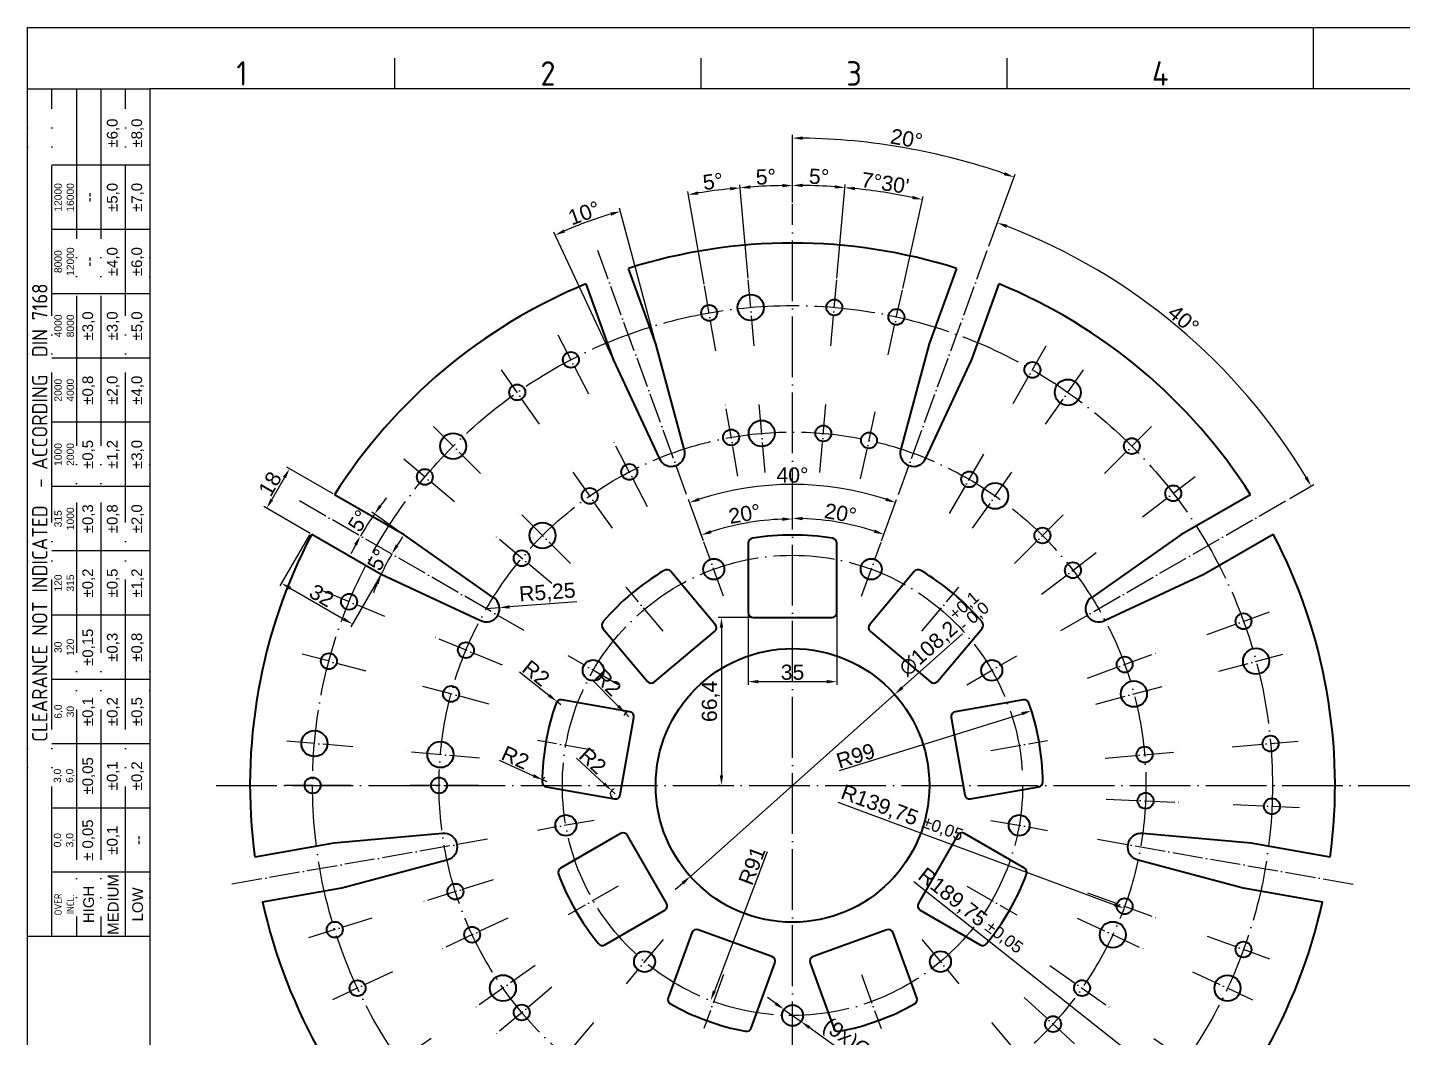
# Model space of a CAD drawing. Header units: millimetres. Extents: x 764 to 1780, y 1208 to 1927.
# Drawn here: x 764 to 1307, y 1528 to 1927 of the extents above; entities that cross this region are included whole.
import ezdxf
from ezdxf.enums import TextEntityAlignment as Align

# ---------------------------------------------------------------- set-up
doc = ezdxf.new("R2010")
doc.units = ezdxf.units.MM
doc.linetypes.add('ACAD_ISO04W100', pattern=[30, 24, -3, 0, -3])
doc.linetypes.add('ACAD_ISO05W100', pattern=[33, 24, -3, 0, -3, 0, -3])
for name, color, linetype, lineweight in [('AM_0', 7, 'Continuous', 40), ('AM_4', 1, 'ACAD_ISO04W100', 25), ('AM_5', 3, 'Continuous', 25), ('AM_BOR', 2, 'ACAD_ISO05W100', 35)]:
    doc.layers.add(name, color=color, linetype=linetype, lineweight=lineweight)
doc.styles.add('ACISOTS', font='isocp.shx', dxfattribs={"height": 1})
doc.styles.get("Standard").update_dxf_attribs({"font": 'arial.ttf'})
doc.dimstyles.new('ISO-25', dxfattribs={"dimtxt": 6, "dimasz": 4, "dimexe": 1.25, "dimexo": 0.625, "dimtad": 1, "dimtxsty": 'Standard', "dimcen": 4, "dimadec": 0, "dimazin": 0, "dimtfac": 1, "dimtmove": 0, "dimatfit": 3, "dimfxl": 1, "dimarcsym": 0})

# ---------------------------------------------------------------- blocks, each defined once
blk = doc.blocks.new('A3 ZTL')
for p, q in [((19.57, 280.82), (19.57, 9.78)), ((401.17, 280.82), (19.57, 280.82))]:
    blk.add_line(p, q)
at = {"layer": 'AM_BOR', "color": 135, "linetype": 'Continuous', "lineweight": 25}
for p, q in [((0, 0), (0, 290.61)), ((0, 290.61), (410.96, 290.61))]:
    blk.add_line(p, q, dxfattribs=at)
at = {"layer": 'AM_BOR', "color": 135, "lineweight": 25}
for p, q in [((205.48, 280.82), (205.48, 290.61)), ((58.71, 280.82), (58.71, 285.71)), ((107.63, 280.82), (107.63, 285.71)), ((156.56, 280.82), (156.56, 285.71)), ((3.91, 145.3), (3.91, 280.82)), ((7.83, 280.82), (7.83, 145.3)), ((11.74, 280.82), (11.74, 145.3)), ((15.66, 145.3), (15.66, 280.82)), ((19.57, 268.59), (3.91, 268.59)), ((19.57, 258.32), (3.91, 258.32)), ((19.57, 248.04), (3.91, 248.04)), ((19.57, 237.77), (3.91, 237.77)), ((19.57, 227.5), (3.91, 227.5)), ((19.57, 217.22), (3.91, 217.22)), ((19.57, 206.95), (3.91, 206.95)), ((19.57, 196.67), (3.91, 196.67)), ((19.57, 186.4), (3.91, 186.4)), ((19.57, 176.13), (3.91, 176.13)), ((19.57, 165.85), (3.91, 165.85)), ((19.57, 155.58), (3.91, 155.58))]:
    blk.add_line(p, q, dxfattribs=at)
blk.add_lwpolyline([(19.57, 145.3), (0, 145.3), (0, 280.82), (19.57, 280.82)], close=True, dxfattribs=at)
at = {"layer": 'AM_BOR', "color": 135, "lineweight": 25, "style": 'ACISOTS'}
for s, p in [('1', (34.25, 283.27)), ('2', (83.17, 283.27)), ('3', (132.09, 283.27)), ('4', (181.02, 283.27))]:
    blk.add_text(s, height=3.91, dxfattribs=at).set_placement(p, align=Align.MIDDLE)
at = {"layer": 'AM_BOR', "color": 135, "lineweight": 25, "attachment_point": 5, "rotation": 90}
for s, insert, char_height, width in [('±6,0', (13.7, 273.73), 1.712, 10.274), ('±8,0', (17.61, 273.73), 1.712, 10.274), ('12000\\P16000', (5.87, 263.45), 1.174, 10.274), ('--', (9.78, 263.45), 1.712, 10.274), ('±5,0', (13.7, 263.45), 1.712, 10.274), ('±7,0', (17.61, 263.45), 1.712, 10.274), ('8000\\P12000', (5.87, 253.18), 1.174, 10.274), ('±4,0', (13.7, 253.18), 1.712, 10.274), ('±6,0', (17.61, 253.18), 1.712, 10.274), ('--', (9.78, 253.18), 1.712, 10.274), ('{\\Fisocp.shx|c0;CLEARANCE NOT INDICATED  - ACCORDING  DIN 7168}', (1.96, 213.06), 2.4462, 135.5186), ('4000\\P8000', (5.87, 242.91), 1.174, 10.274), ('±3,0', (9.78, 242.91), 1.712, 10.274), ('±3,0', (13.7, 242.91), 1.712, 10.274), ('±5,0', (17.61, 242.91), 1.712, 10.274), ('2000\\P4000', (5.87, 232.63), 1.174, 10.274), ('±0,8', (9.78, 232.63), 1.712, 10.274), ('±2,0', (13.7, 232.63), 1.712, 10.274), ('±4,0', (17.61, 232.63), 1.712, 10.274), ('1000\\P2000', (5.87, 222.36), 1.174, 10.274), ('±0,5', (9.78, 222.36), 1.712, 10.274), ('±1,2', (13.7, 222.36), 1.712, 10.274), ('±3,0', (17.61, 222.36), 1.712, 10.274), ('315\\P1000', (5.87, 212.08), 1.174, 10.274), ('±0,3', (9.78, 212.08), 1.712, 10.274), ('±0,8', (13.7, 212.08), 1.712, 10.274), ('±2,0', (17.61, 212.08), 1.712, 10.274), ('120\\P315', (5.87, 201.81), 1.174, 10.274), ('±0,2', (9.78, 201.81), 1.712, 10.274), ('±0,5', (13.7, 201.81), 1.712, 10.274), ('±1,2', (17.61, 201.81), 1.712, 10.274), ('±0,15', (9.78, 191.54), 1.712, 10.274), ('±0,3', (13.7, 191.54), 1.712, 10.274), ('±0,8', (17.61, 191.54), 1.712, 10.274), ('30\\P120', (5.87, 191.54), 1.174, 10.274), ('±0,1', (9.78, 181.26), 1.712, 10.274), ('±0,2', (13.7, 181.26), 1.712, 10.274), ('±0,5', (17.61, 181.26), 1.712, 10.274), ('6,0\\P30', (5.87, 181.26), 1.174, 10.274), ('±0,05', (9.78, 170.99), 1.712, 10.274), ('3,0\\P6,0', (5.87, 170.99), 1.174, 10.274), ('±0,1', (13.7, 170.99), 1.712, 10.274), ('±0,2', (17.61, 170.99), 1.712, 10.274), ('± 0,05', (9.78, 160.71), 1.712, 10.274), ('\\pt4.69206;±0,1', (13.7, 160.71), 1.7123, 10.274), ('0,0\\P3,0', (5.87, 160.71), 1.174, 10.274), ('--', (17.61, 160.71), 1.712, 10.274), ('MEDIUM', (13.7, 150.44), 1.712, 10.274), ('{\\Fisocp.shx|c0;OVER\\PINCL.}', (5.87, 150.44), 1.1742, 10.274), ('HIGH', (9.78, 150.44), 1.712, 10.274), ('LOW', (17.61, 150.44), 1.712, 10.274)]:
    blk.add_mtext(s, dxfattribs=dict(at, insert=insert, char_height=char_height, width=width))
blk = doc.blocks.new('*U51')
at = {"layer": 'AM_4', "ltscale": 0.5}
for p, q in [((24.97, 25.84), (12.87, 49.1)), ((5.46, 14.01), (-9.57, 35.48)), ((-17.83, -5.54), (-36.37, 12.99)), ((48.2, -18.77), (34.49, 7.56)), ((-28.12, -16.76), (-48.2, 0.09)), ((34.31, -27.2), (17.29, -2.88)), ((17.73, -41.11), (-3.26, -20.12)), ((10.42, -49.1), (-12.32, -30.02))]:
    blk.add_line(p, q, dxfattribs=at)
blk = doc.blocks.new('*U52')
at = {"layer": 'AM_5', "color": 0, "linetype": 'ByBlock', "lineweight": -2, "transparency": 16777216}
for p, rotation in [((1068.1, 1793.98), 320), ((1174.7, 1753.71), 280), ((902.38, 1658.32), 40.00000000000001), ((1230.47, 1654.34), 240), ((1209.33, 1542.37), 199.9999999999999), ((920.81, 1545.87), 80.00000000000003), ((1007.21, 1471.57), 120), ((1121.15, 1470.19), 160)]:
    blk.add_blockref('*U51', p, dxfattribs=dict(at, rotation=rotation))
blk.add_blockref('*U51', (960.55, 1756.31), dxfattribs=at)
blk = doc.blocks.new('*D57')
at = {"layer": 'AM_5', "color": 0, "lineweight": -2, "ltscale": 0.5, "transparency": 16777216}
for p, q in [((1048.53, 1827.94), (1045.29, 1864.98)), ((1066.08, 1857.87), (1066.08, 1865.89))]:
    blk.add_line(p, q, dxfattribs=at)
blk.add_arc((1066.08, 1627.41), 237.23, 90.9661, 94.0339, dxfattribs=at)
at = {"layer": 'AM_5', "color": 0, "ltscale": 0.5, "transparency": 16777216}
for points in [[(1049.44, 1863.39), (1049.34, 1864.71), (1045.4, 1863.74)], [(1062.07, 1865.27), (1062.08, 1863.94), (1066.08, 1864.64)]]:
    blk.add_solid(points, dxfattribs=at)
at = {"layer": 'Defpoints', "color": 0, "ltscale": 0.5, "transparency": 16777216}
for p in [(1059.18, 1864.54), (1066.08, 1857.25), (1048.59, 1827.31), (1050.87, 1801.2), (1066.08, 1397.57)]:
    blk.add_point(p, dxfattribs=at)
at = {"layer": 'AM_5', "color": 0, "ltscale": 0.5, "transparency": 16777216, "insert": (1055.57, 1868.08), "char_height": 6, "attachment_point": 5, "rotation": 2.5}
blk.add_mtext('5°', dxfattribs=at)
blk = doc.blocks.new('*D58')
at = {"layer": 'AM_5', "color": 0, "lineweight": -2, "ltscale": 0.5, "transparency": 16777216}
for p, q in [((1048.53, 1827.94), (1045.29, 1864.98)), ((1031.12, 1825.64), (1024.67, 1862.26))]:
    blk.add_line(p, q, dxfattribs=at)
blk.add_arc((1066.08, 1627.41), 237.23, 95.9661, 99.0339, dxfattribs=at)
at = {"layer": 'AM_5', "color": 0, "ltscale": 0.5, "transparency": 16777216}
for points in [[(1028.94, 1861.04), (1028.72, 1862.35), (1024.88, 1861.03)], [(1041.36, 1864.02), (1041.48, 1862.69), (1045.4, 1863.74)]]:
    blk.add_solid(points, dxfattribs=at)
at = {"layer": 'Defpoints', "color": 0, "ltscale": 0.5, "transparency": 16777216}
for p in [(1038.54, 1863.03), (1048.59, 1827.31), (1031.23, 1825.03), (1050.87, 1801.2), (1035.78, 1799.21)]:
    blk.add_point(p, dxfattribs=at)
at = {"layer": 'AM_5', "color": 0, "ltscale": 0.5, "transparency": 16777216, "insert": (1034.63, 1866.25), "char_height": 6, "attachment_point": 5, "rotation": 7.5}
blk.add_mtext('5°', dxfattribs=at)
blk = doc.blocks.new('*D59')
at = {"layer": 'AM_5', "color": 0, "lineweight": -2, "ltscale": 0.5, "transparency": 16777216}
for p, q in [((1066.08, 1857.87), (1066.08, 1865.96)), ((1083.62, 1827.94), (1086.87, 1865.05))]:
    blk.add_line(p, q, dxfattribs=at)
blk.add_arc((1066.08, 1627.41), 237.31, 85.9658, 89.0342, dxfattribs=at)
at = {"layer": 'AM_5', "color": 0, "ltscale": 0.5, "transparency": 16777216}
for points in [[(1070.07, 1864.01), (1070.08, 1865.35), (1066.08, 1864.71)], [(1082.83, 1864.79), (1082.72, 1863.46), (1086.76, 1863.81)]]:
    blk.add_solid(points, dxfattribs=at)
at = {"layer": 'Defpoints', "color": 0, "ltscale": 0.5, "transparency": 16777216}
for p in [(1079.88, 1864.31), (1066.08, 1857.25), (1083.57, 1827.31), (1081.28, 1801.2), (1066.08, 1397.57)]:
    blk.add_point(p, dxfattribs=at)
at = {"layer": 'AM_5', "color": 0, "ltscale": 0.5, "transparency": 16777216, "insert": (1076.59, 1868.16), "char_height": 6, "attachment_point": 5, "rotation": 357.5}
blk.add_mtext('5°', dxfattribs=at)
blk = doc.blocks.new('*D60')
at = {"layer": 'AM_5', "color": 0, "lineweight": -2, "ltscale": 0.5, "transparency": 16777216}
for p, q in [((1083.62, 1827.94), (1086.87, 1865.05)), ((1109.65, 1823.93), (1117.71, 1860.31))]:
    blk.add_line(p, q, dxfattribs=at)
blk.add_arc((1066.08, 1627.41), 237.31, 78.4658, 84.0342, dxfattribs=at)
at = {"layer": 'AM_5', "color": 0, "ltscale": 0.5, "transparency": 16777216}
for points in [[(1090.68, 1862.76), (1090.81, 1864.09), (1086.76, 1863.81)], [(1113.67, 1860.57), (1113.39, 1859.27), (1117.44, 1859.09)]]:
    blk.add_solid(points, dxfattribs=at)
at = {"layer": 'Defpoints', "color": 0, "ltscale": 0.5, "transparency": 16777216}
for p in [(1107.29, 1861.11), (1083.57, 1827.31), (1109.51, 1823.32), (1081.28, 1801.2), (1103.84, 1797.73)]:
    blk.add_point(p, dxfattribs=at)
at = {"layer": 'AM_5', "color": 0, "ltscale": 0.5, "transparency": 16777216, "insert": (1102.74, 1865.6), "char_height": 6, "attachment_point": 5, "rotation": 351.25}
blk.add_mtext("7%%D30'", dxfattribs=at)
blk = doc.blocks.new('*U61')
at = {"layer": 'AM_4', "ltscale": 0.5}
blk.add_line((17.77, -48.81), (-17.77, 48.81), dxfattribs=at)
blk = doc.blocks.new('*U62')
at = {"layer": 'AM_5', "color": 0, "linetype": 'ByBlock', "lineweight": -2, "transparency": 16777216}
blk.add_blockref('*U61', (1006.43, 1791.3), dxfattribs=at)
for p, rotation in [((1125.73, 1791.3), 320), ((915.04, 1714.61), 39.99999999999997), ((1217.12, 1714.61), 279.9999999999999), ((1237.84, 1597.12), 239.9999999999999), ((894.32, 1597.12), 79.99999999999996), ((1178.19, 1493.8), 199.9999999999999), ((953.97, 1493.8), 120), ((1066.08, 1453), 160)]:
    blk.add_blockref('*U61', p, dxfattribs=dict(at, rotation=rotation))
blk = doc.blocks.new('*D63')
at = {"layer": 'AM_5', "color": 0, "lineweight": -2, "ltscale": 0.5, "transparency": 16777216}
for p, q in [((1143.71, 1840.7), (1147.5, 1851.09)), ((1262.65, 1740.89), (1272.23, 1746.43))]:
    blk.add_line(p, q, dxfattribs=at)
blk.add_arc((1066.08, 1627.41), 236.79, 30.9674, 69.0317, dxfattribs=at)
at = {"layer": 'AM_5', "color": 0, "ltscale": 0.5, "transparency": 16777216}
for points in [[(1150.58, 1847.89), (1151.05, 1849.14), (1147.07, 1849.92)], [(1269.69, 1749.59), (1268.54, 1748.91), (1271.15, 1745.8)]]:
    blk.add_solid(points, dxfattribs=at)
at = {"layer": 'Defpoints', "color": 0, "ltscale": 0.5, "transparency": 16777216}
for p in [(1143.5, 1840.11), (1238.32, 1789.9), (1107.97, 1742.49), (1262.11, 1740.58), (1172.14, 1688.64)]:
    blk.add_point(p, dxfattribs=at)
at = {"layer": 'AM_5', "color": 0, "ltscale": 0.5, "transparency": 16777216, "insert": (1220.66, 1811.62), "char_height": 6, "attachment_point": 5, "rotation": 319.9995}
blk.add_mtext('40°', dxfattribs=at)
blk = doc.blocks.new('*D64')
at = {"layer": 'AM_5', "color": 0, "lineweight": -2, "ltscale": 0.5, "transparency": 16777216}
for p, q in [((1066.08, 1857.87), (1066.08, 1884.66)), ((1143.71, 1840.7), (1154.07, 1869.15))]:
    blk.add_line(p, q, dxfattribs=at)
blk.add_arc((1066.08, 1627.41), 256.01, 70.8948, 89.1048, dxfattribs=at)
at = {"layer": 'AM_5', "color": 0, "ltscale": 0.5, "transparency": 16777216}
for points in [[(1070.07, 1882.72), (1070.08, 1884.05), (1066.08, 1883.41)], [(1150.09, 1869.94), (1149.65, 1868.69), (1153.64, 1867.97)]]:
    blk.add_solid(points, dxfattribs=at)
at = {"layer": 'Defpoints', "color": 0, "ltscale": 0.5, "transparency": 16777216}
for p in [(1125.12, 1876.51), (1066.08, 1857.25), (1143.5, 1840.11), (1107.97, 1742.49), (1066.08, 1397.57)]:
    blk.add_point(p, dxfattribs=at)
at = {"layer": 'AM_5', "color": 0, "ltscale": 0.5, "transparency": 16777216, "insert": (1111.18, 1883.16), "char_height": 6, "attachment_point": 5, "rotation": 349.9998}
blk.add_mtext('20°', dxfattribs=at)
blk = doc.blocks.new('*D65')
at = {"layer": 'AM_5', "color": 0, "lineweight": -2, "ltscale": 0.5, "transparency": 16777216}
for p, q in [((1011.94, 1802.61), (997.74, 1855.63)), ((994.92, 1796.44), (971.73, 1846.16))]:
    blk.add_line(p, q, dxfattribs=at)
blk.add_arc((1038.83, 1702.28), 157.51, 106.4551, 113.5449, dxfattribs=at)
at = {"layer": 'AM_5', "color": 0, "ltscale": 0.5, "transparency": 16777216}
for points in [[(994.03, 1853.98), (994.39, 1852.69), (998.06, 1854.42)], [(976.18, 1846.07), (975.63, 1847.28), (972.26, 1845.03)]]:
    blk.add_solid(points, dxfattribs=at)
at = {"layer": 'Defpoints', "color": 0, "ltscale": 0.5, "transparency": 16777216}
for p in [(989.29, 1851.79), (1012.11, 1802.01), (995.18, 1795.88), (1013.39, 1756.84), (1023.25, 1760.43)]:
    blk.add_point(p, dxfattribs=at)
at = {"layer": 'AM_5', "color": 0, "ltscale": 0.5, "transparency": 16777216, "insert": (983.7, 1853.75), "char_height": 6, "attachment_point": 5, "rotation": 20}
blk.add_mtext('10°', dxfattribs=at)
blk = doc.blocks.new('*D66')
at = {"layer": 'AM_5', "color": 0, "lineweight": -2, "ltscale": 0.5, "transparency": 16777216}
for p, q in [((884.44, 1742.67), (866.12, 1753.24)), ((865.2, 1749.16), (860.2, 1740.5)), ((875.44, 1727.08), (857.12, 1737.66))]:
    blk.add_line(p, q, dxfattribs=at)
at = {"layer": 'AM_5', "color": 0, "ltscale": 0.5, "transparency": 16777216}
for points in [[(864.63, 1749.49), (865.78, 1748.82), (867.2, 1752.62)], [(859.63, 1740.83), (860.78, 1740.16), (858.2, 1737.03)]]:
    blk.add_solid(points, dxfattribs=at)
at = {"layer": 'Defpoints', "color": 0, "ltscale": 0.5, "transparency": 16777216}
for p in [(884.98, 1742.36), (858.2, 1737.03), (875.98, 1726.77)]:
    blk.add_point(p, dxfattribs=at)
at = {"layer": 'AM_5', "color": 0, "ltscale": 0.5, "transparency": 16777216, "insert": (859.51, 1746.67), "char_height": 6, "attachment_point": 5, "rotation": 60}
blk.add_mtext('18', dxfattribs=at)
blk = doc.blocks.new('*D67')
at = {"layer": 'AM_5', "color": 0, "lineweight": -2, "ltscale": 0.5, "transparency": 16777216}
for p, q in [((875.13, 1726.54), (863.43, 1706.28)), ((903.17, 1710.35), (891.47, 1690.09)), ((867.52, 1705.37), (888.63, 1693.18))]:
    blk.add_line(p, q, dxfattribs=at)
at = {"layer": 'AM_5', "color": 0, "ltscale": 0.5, "transparency": 16777216}
for points in [[(867.85, 1705.94), (867.19, 1704.79), (864.06, 1707.37)], [(888.97, 1693.75), (888.3, 1692.6), (892.1, 1691.18)]]:
    blk.add_solid(points, dxfattribs=at)
at = {"layer": 'Defpoints', "color": 0, "ltscale": 0.5, "transparency": 16777216}
for p in [(875.44, 1727.08), (903.48, 1710.89), (892.1, 1691.18)]:
    blk.add_point(p, dxfattribs=at)
at = {"layer": 'AM_5', "color": 0, "ltscale": 0.5, "transparency": 16777216, "insert": (879.92, 1702.47), "char_height": 6, "attachment_point": 5, "rotation": 330}
blk.add_mtext('32', dxfattribs=at)
blk = doc.blocks.new('*D68')
at = {"layer": 'AM_5', "color": 0, "lineweight": -2, "ltscale": 0.5, "transparency": 16777216}
blk.add_line((911.99, 1726.82), (899.75, 1735.4), dxfattribs=at)
for start, end in [(141.1013, 143.0507), (145, 149.9995), (151.9489, 153.8982)]:
    blk.add_arc((997.08, 1667.24), 117.58, start, end, dxfattribs=at)
at = {"layer": 'AM_5', "color": 0, "ltscale": 0.5, "transparency": 16777216}
for points in [[(903.66, 1737.53), (902.58, 1738.31), (900.77, 1734.68)], [(892.74, 1722.86), (893.9, 1722.21), (895.26, 1726.03)]]:
    blk.add_solid(points, dxfattribs=at)
at = {"layer": 'Defpoints', "color": 0, "ltscale": 0.5, "transparency": 16777216}
for p in [(870.05, 1740.58), (898.85, 1731.85), (912.5, 1726.47), (947.76, 1701.78), (960.02, 1688.64)]:
    blk.add_point(p, dxfattribs=at)
at = {"layer": 'AM_5', "color": 0, "ltscale": 0.5, "transparency": 16777216, "insert": (894.61, 1732.05), "char_height": 6, "attachment_point": 5, "rotation": 57.6908}
blk.add_mtext('5°', dxfattribs=at)
blk = doc.blocks.new('*D69')
at = {"layer": 'AM_5', "color": 0, "lineweight": -2, "ltscale": 0.5, "transparency": 16777216}
for start, end in [(145.5608, 147.7802), (149.9995, 155), (157.2194, 159.4388)]:
    blk.add_arc((997.07, 1667.25), 103.27, start, end, dxfattribs=at)
at = {"layer": 'AM_5', "color": 0, "ltscale": 0.5, "transparency": 16777216}
for points in [[(910.28, 1721.96), (909.14, 1722.65), (907.64, 1718.88)], [(901.25, 1707.5), (902.47, 1706.96), (903.48, 1710.89)]]:
    blk.add_solid(points, dxfattribs=at)
at = {"layer": 'Defpoints', "color": 0, "ltscale": 0.5, "transparency": 16777216}
for p in [(870.05, 1740.58), (906.18, 1716.26), (903.48, 1710.89), (942.51, 1692.69), (960.02, 1688.64)]:
    blk.add_point(p, dxfattribs=at)
at = {"layer": 'AM_5', "color": 0, "ltscale": 0.5, "transparency": 16777216, "insert": (902.21, 1716.63), "char_height": 6, "attachment_point": 5, "rotation": 62.4998}
blk.add_mtext('5°', dxfattribs=at)
blk = doc.blocks.new('*D70')
at = {"layer": 'AM_5', "color": 0, "lineweight": -2, "ltscale": 0.5, "transparency": 16777216}
for p, q in [((944.99, 1697.32), (950.23, 1697.7)), ((980.77, 1699.95), (954.22, 1698))]:
    blk.add_line(p, q, dxfattribs=at)
at = {"layer": 'AM_5', "color": 0, "ltscale": 0.5, "transparency": 16777216}
blk.add_solid([(954.17, 1698.66), (954.27, 1697.33), (950.23, 1697.7)], dxfattribs=at)
at = {"layer": 'Defpoints', "color": 0, "ltscale": 0.5, "transparency": 16777216}
for p in [(944.99, 1697.32), (950.23, 1697.7)]:
    blk.add_point(p, dxfattribs=at)
at = {"layer": 'AM_5', "color": 0, "ltscale": 0.5, "transparency": 16777216, "insert": (969.18, 1703.34), "char_height": 6, "attachment_point": 5, "rotation": 4.2157}
blk.add_mtext('R5,25', dxfattribs=at)
blk = doc.blocks.new('*D71')
at = {"layer": 'AM_5', "color": 0, "lineweight": -2, "ltscale": 0.5, "transparency": 16777216}
for p, q in [((958.18, 1672.33), (969.79, 1663.05)), ((974.47, 1659.3), (972.91, 1660.55))]:
    blk.add_line(p, q, dxfattribs=at)
at = {"layer": 'AM_5', "color": 0, "ltscale": 0.5, "transparency": 16777216}
blk.add_solid([(970.2, 1663.57), (969.37, 1662.53), (972.91, 1660.55)], dxfattribs=at)
at = {"layer": 'Defpoints', "color": 0, "ltscale": 0.5, "transparency": 16777216}
for p in [(972.91, 1660.55), (974.47, 1659.3)]:
    blk.add_point(p, dxfattribs=at)
at = {"layer": 'AM_5', "color": 0, "ltscale": 0.5, "transparency": 16777216, "insert": (964.69, 1671.78), "char_height": 6, "attachment_point": 5, "rotation": 321.3339}
blk.add_mtext('R2', dxfattribs=at)
blk = doc.blocks.new('*D72')
at = {"layer": 'AM_5', "color": 0, "lineweight": -2, "ltscale": 0.5, "transparency": 16777216}
for p, q in [((950.06, 1637.33), (963.62, 1631.23)), ((969.09, 1628.77), (967.26, 1629.59))]:
    blk.add_line(p, q, dxfattribs=at)
blk.add_arc((969.09, 1628.77), 2, 119.9631, 161.29, dxfattribs=at)
at = {"layer": 'AM_5', "color": 0, "ltscale": 0.5, "transparency": 16777216}
blk.add_solid([(963.89, 1631.84), (963.34, 1630.62), (967.26, 1629.59)], dxfattribs=at)
at = {"layer": 'Defpoints', "color": 0, "ltscale": 0.5, "transparency": 16777216}
for p in [(967.26, 1629.59), (969.09, 1628.77)]:
    blk.add_point(p, dxfattribs=at)
at = {"layer": 'AM_5', "color": 0, "ltscale": 0.5, "transparency": 16777216, "insert": (956.51, 1638.42), "char_height": 6, "attachment_point": 5, "rotation": 335.7729}
blk.add_mtext('R2', dxfattribs=at)
blk = doc.blocks.new('*D73')
at = {"layer": 'AM_5', "color": 0, "lineweight": -2, "ltscale": 0.5, "transparency": 16777216}
for p, q in [((986.68, 1669.33), (997.17, 1658.8)), ((1001.41, 1654.55), (1000, 1655.97))]:
    blk.add_line(p, q, dxfattribs=at)
blk.add_arc((1001.41, 1654.55), 2, 97.9049, 170.7045, dxfattribs=at)
at = {"layer": 'AM_5', "color": 0, "ltscale": 0.5, "transparency": 16777216}
blk.add_solid([(997.65, 1659.27), (996.7, 1658.33), (1000, 1655.97)], dxfattribs=at)
at = {"layer": 'Defpoints', "color": 0, "ltscale": 0.5, "transparency": 16777216}
for p in [(1000, 1655.97), (1001.41, 1654.55)]:
    blk.add_point(p, dxfattribs=at)
at = {"layer": 'AM_5', "color": 0, "ltscale": 0.5, "transparency": 16777216, "insert": (993.09, 1668.05), "char_height": 6, "attachment_point": 5, "rotation": 314.8946}
blk.add_mtext('R2', dxfattribs=at)
blk = doc.blocks.new('*D74')
at = {"layer": 'AM_5', "color": 0, "lineweight": -2, "ltscale": 0.5, "transparency": 16777216}
for p, q in [((980.66, 1638.13), (991.61, 1628.08)), ((996.03, 1624.02), (994.55, 1625.37))]:
    blk.add_line(p, q, dxfattribs=at)
blk.add_arc((996.03, 1624.02), 2, 101.624, 242.0951, dxfattribs=at)
at = {"layer": 'AM_5', "color": 0, "ltscale": 0.5, "transparency": 16777216}
blk.add_solid([(992.06, 1628.57), (991.16, 1627.59), (994.55, 1625.37)], dxfattribs=at)
at = {"layer": 'Defpoints', "color": 0, "ltscale": 0.5, "transparency": 16777216}
for p in [(994.55, 1625.37), (996.03, 1624.02)]:
    blk.add_point(p, dxfattribs=at)
at = {"layer": 'AM_5', "color": 0, "ltscale": 0.5, "transparency": 16777216, "insert": (987.12, 1637.14), "char_height": 6, "attachment_point": 5, "rotation": 317.4338}
blk.add_mtext('R2', dxfattribs=at)
blk = doc.blocks.new('*D75')
at = {"layer": 'AM_5', "color": 0, "lineweight": -2, "ltscale": 0.5, "transparency": 16777216}
blk.add_line((1030.85, 1724.19), (1029.62, 1727.58), dxfattribs=at)
blk.add_arc((1066.08, 1627.41), 105.36, 92.1755, 107.8245, dxfattribs=at)
at = {"layer": 'AM_5', "color": 0, "ltscale": 0.5, "transparency": 16777216}
for points in [[(1062.07, 1733.35), (1062.09, 1732.02), (1066.08, 1732.76)], [(1034.04, 1727.07), (1033.61, 1728.34), (1030.04, 1726.41)]]:
    blk.add_solid(points, dxfattribs=at)
at = {"layer": 'Defpoints', "color": 0, "ltscale": 0.5, "transparency": 16777216}
for p in [(1066.08, 1857.25), (1053.85, 1732.05), (1031.06, 1723.61), (1038.85, 1702.23), (1066.08, 1397.57)]:
    blk.add_point(p, dxfattribs=at)
at = {"layer": 'AM_5', "color": 0, "ltscale": 0.5, "transparency": 16777216, "insert": (1047.14, 1734.79), "char_height": 6, "attachment_point": 5, "rotation": 10}
blk.add_mtext('20°', dxfattribs=at)
blk = doc.blocks.new('*D76')
at = {"layer": 'AM_5', "color": 0, "lineweight": -2, "ltscale": 0.5, "transparency": 16777216}
blk.add_line((1101.31, 1724.19), (1102.63, 1727.82), dxfattribs=at)
blk.add_arc((1066.08, 1627.41), 105.61, 72.1703, 87.8297, dxfattribs=at)
at = {"layer": 'AM_5', "color": 0, "ltscale": 0.5, "transparency": 16777216}
for points in [[(1070.07, 1732.27), (1070.09, 1733.6), (1066.08, 1733.01)], [(1098.63, 1728.57), (1098.2, 1727.31), (1102.2, 1726.64)]]:
    blk.add_solid(points, dxfattribs=at)
at = {"layer": 'Defpoints', "color": 0, "ltscale": 0.5, "transparency": 16777216}
for p in [(1066.08, 1857.25), (1090.43, 1730.17), (1101.09, 1723.61), (1093.31, 1702.23), (1066.08, 1397.57)]:
    blk.add_point(p, dxfattribs=at)
at = {"layer": 'AM_5', "color": 0, "ltscale": 0.5, "transparency": 16777216, "insert": (1085.06, 1735.04), "char_height": 6, "attachment_point": 5, "rotation": 350}
blk.add_mtext('20°', dxfattribs=at)
blk = doc.blocks.new('*D77')
at = {"layer": 'AM_5', "color": 0, "lineweight": -2, "ltscale": 0.5, "transparency": 16777216}
for p, q in [((1030.85, 1724.19), (1024.94, 1740.43)), ((1101.31, 1724.19), (1107.21, 1740.43))]:
    blk.add_line(p, q, dxfattribs=at)
blk.add_arc((1066.08, 1627.41), 119.02, 71.9256, 108.0744, dxfattribs=at)
at = {"layer": 'AM_5', "color": 0, "ltscale": 0.5, "transparency": 16777216}
for points in [[(1029.37, 1739.93), (1028.93, 1741.19), (1025.37, 1739.25)], [(1103.22, 1741.19), (1102.79, 1739.93), (1106.79, 1739.25)]]:
    blk.add_solid(points, dxfattribs=at)
at = {"layer": 'Defpoints', "color": 0, "ltscale": 0.5, "transparency": 16777216}
for p in [(1079.9, 1745.62), (1031.06, 1723.61), (1101.09, 1723.61), (1038.85, 1702.23), (1093.31, 1702.23)]:
    blk.add_point(p, dxfattribs=at)
at = {"layer": 'AM_5', "color": 0, "ltscale": 0.5, "transparency": 16777216, "insert": (1066.08, 1750.12), "char_height": 6, "attachment_point": 5}
blk.add_mtext('40°', dxfattribs=at)
blk = doc.blocks.new('*D78')
at = {"layer": 'AM_5', "color": 0, "lineweight": -2, "ltscale": 0.5, "transparency": 16777216}
for p, q in [((1048.58, 1695.18), (1048.58, 1667.19)), ((1083.58, 1695.18), (1083.58, 1667.19)), ((1052.58, 1668.44), (1079.58, 1668.44))]:
    blk.add_line(p, q, dxfattribs=at)
at = {"layer": 'AM_5', "color": 0, "ltscale": 0.5, "transparency": 16777216}
for points in [[(1052.58, 1669.1), (1052.58, 1667.77), (1048.58, 1668.44)], [(1079.58, 1669.1), (1079.58, 1667.77), (1083.58, 1668.44)]]:
    blk.add_solid(points, dxfattribs=at)
at = {"layer": 'Defpoints', "color": 0, "ltscale": 0.5, "transparency": 16777216}
for p in [(1048.58, 1695.81), (1083.58, 1695.81), (1083.58, 1668.44)]:
    blk.add_point(p, dxfattribs=at)
at = {"layer": 'AM_5', "color": 0, "ltscale": 0.5, "transparency": 16777216, "insert": (1066.08, 1672.13), "char_height": 6, "attachment_point": 5}
blk.add_mtext('35', dxfattribs=at)
blk = doc.blocks.new('*D79')
at = {"layer": 'AM_5', "color": 0, "lineweight": -2, "ltscale": 0.5, "transparency": 16777216}
for p, q in [((1049.95, 1693.81), (1036.75, 1693.81)), ((1038, 1689.81), (1038, 1631.41)), ((1037.37, 1627.41), (1036.75, 1627.41))]:
    blk.add_line(p, q, dxfattribs=at)
at = {"layer": 'AM_5', "color": 0, "ltscale": 0.5, "transparency": 16777216}
for points in [[(1037.33, 1689.81), (1038.66, 1689.81), (1038, 1693.81)], [(1037.33, 1631.41), (1038.66, 1631.41), (1038, 1627.41)]]:
    blk.add_solid(points, dxfattribs=at)
at = {"layer": 'Defpoints', "color": 0, "ltscale": 0.5, "transparency": 16777216}
for p in [(1050.58, 1693.81), (1038, 1627.41), (1038, 1627.41)]:
    blk.add_point(p, dxfattribs=at)
at = {"layer": 'AM_5', "color": 0, "ltscale": 0.5, "transparency": 16777216, "insert": (1033.77, 1660.61), "char_height": 6, "attachment_point": 5, "rotation": 90}
blk.add_mtext('66,4', dxfattribs=at)
blk = doc.blocks.new('*D80')
at = {"layer": 'AM_5', "color": 0, "lineweight": -2, "ltscale": 0.5, "transparency": 16777216}
blk.add_line((1084.71, 1633.24), (1156.75, 1655.77), dxfattribs=at)
at = {"layer": 'AM_5', "color": 0, "ltscale": 0.5, "transparency": 16777216}
blk.add_solid([(1156.55, 1656.4), (1156.95, 1655.13), (1160.56, 1656.96)], dxfattribs=at)
at = {"layer": 'Defpoints', "color": 0, "ltscale": 0.5, "transparency": 16777216}
for p in [(1160.56, 1656.96), (1066.08, 1627.41)]:
    blk.add_point(p, dxfattribs=at)
at = {"layer": 'AM_5', "color": 0, "ltscale": 0.5, "transparency": 16777216, "insert": (1091.06, 1639.08), "char_height": 6, "attachment_point": 5, "rotation": 17.3705}
blk.add_mtext('R99', dxfattribs=at)
blk = doc.blocks.new('*D81')
at = {"layer": 'AM_5', "color": 0, "lineweight": -2, "ltscale": 0.5, "transparency": 16777216}
blk.add_line((1083.96, 1620.78), (1193.37, 1580.23), dxfattribs=at)
at = {"layer": 'AM_5', "color": 0, "ltscale": 0.5, "transparency": 16777216}
blk.add_solid([(1193.6, 1580.86), (1193.14, 1579.61), (1197.12, 1578.84)], dxfattribs=at)
at = {"layer": 'Defpoints', "color": 0, "ltscale": 0.5, "transparency": 16777216}
for p in [(1066.08, 1627.41), (1197.12, 1578.84)]:
    blk.add_point(p, dxfattribs=at)
at = {"layer": 'AM_5', "color": 0, "ltscale": 0.5, "transparency": 16777216, "insert": (1100.41, 1619.2), "char_height": 6, "attachment_point": 5, "rotation": 339.6661}
blk.add_mtext('R139,75', dxfattribs=at)
blk = doc.blocks.new('*D82')
at = {"layer": 'AM_5', "color": 0, "lineweight": -2, "ltscale": 0.5, "transparency": 16777216}
blk.add_line((1056.08, 1601.08), (1035.18, 1546.08), dxfattribs=at)
at = {"layer": 'AM_5', "color": 0, "ltscale": 0.5, "transparency": 16777216}
blk.add_solid([(1034.56, 1546.31), (1035.8, 1545.84), (1033.76, 1542.34)], dxfattribs=at)
at = {"layer": 'Defpoints', "color": 0, "ltscale": 0.5, "transparency": 16777216}
for p in [(1066.08, 1627.41), (1033.76, 1542.34)]:
    blk.add_point(p, dxfattribs=at)
at = {"layer": 'AM_5', "color": 0, "ltscale": 0.5, "transparency": 16777216, "insert": (1050.07, 1595.64), "char_height": 6, "attachment_point": 5, "rotation": 69.1973}
blk.add_mtext('R91', dxfattribs=at)
blk = doc.blocks.new('*D83')
at = {"layer": 'AM_5', "color": 0, "lineweight": -2, "ltscale": 0.5, "transparency": 16777216}
for p, q in [((1133.32, 1687.33), (1109.45, 1666.06)), ((1025.69, 1591.41), (1106.47, 1663.4)), ((1022.7, 1588.75), (1019.72, 1586.09))]:
    blk.add_line(p, q, dxfattribs=at)
at = {"layer": 'AM_5', "color": 0, "ltscale": 0.5, "transparency": 16777216}
for points in [[(1109.01, 1666.56), (1109.9, 1665.56), (1106.47, 1663.4)], [(1022.26, 1589.25), (1023.15, 1588.25), (1025.69, 1591.41)]]:
    blk.add_solid(points, dxfattribs=at)
at = {"layer": 'Defpoints', "color": 0, "ltscale": 0.5, "transparency": 16777216}
for p in [(1106.47, 1663.4), (1025.69, 1591.41)]:
    blk.add_point(p, dxfattribs=at)
at = {"layer": 'AM_5', "color": 0, "ltscale": 0.5, "transparency": 16777216, "insert": (1120, 1681.26), "char_height": 6, "attachment_point": 5, "rotation": 41.7069}
blk.add_mtext('∅108,2', dxfattribs=at)
blk = doc.blocks.new('*D84')
at = {"layer": 'AM_5', "color": 0, "lineweight": -2, "ltscale": 0.5, "transparency": 16777216}
blk.add_line((1113.99, 1589.46), (1211.7, 1512.09), dxfattribs=at)
at = {"layer": 'AM_5', "color": 0, "ltscale": 0.5, "transparency": 16777216}
blk.add_solid([(1212.11, 1512.61), (1211.28, 1511.56), (1214.83, 1509.6)], dxfattribs=at)
at = {"layer": 'Defpoints', "color": 0, "ltscale": 0.5, "transparency": 16777216}
for p in [(1066.08, 1627.41), (1214.83, 1509.6)]:
    blk.add_point(p, dxfattribs=at)
at = {"layer": 'AM_5', "color": 0, "ltscale": 0.5, "transparency": 16777216, "insert": (1129.14, 1582.86), "char_height": 6, "attachment_point": 5, "rotation": 321.6228}
blk.add_mtext('R189,75', dxfattribs=at)
blk = doc.blocks.new('*D87')
at = {"layer": 'AM_5', "color": 0, "lineweight": -2, "ltscale": 0.5, "transparency": 16777216}
for p, q in [((1059.45, 1541.16), (1056.2, 1543.49)), ((1062.71, 1538.82), (1069.45, 1533.99)), ((1102.75, 1510.12), (1072.7, 1531.66))]:
    blk.add_line(p, q, dxfattribs=at)
at = {"layer": 'AM_5', "color": 0, "ltscale": 0.5, "transparency": 16777216}
for points in [[(1059.84, 1541.7), (1059.07, 1540.61), (1062.71, 1538.82)], [(1073.09, 1532.2), (1072.31, 1531.12), (1069.45, 1533.99)]]:
    blk.add_solid(points, dxfattribs=at)
at = {"layer": 'Defpoints', "color": 0, "ltscale": 0.5, "transparency": 16777216}
for p in [(1062.71, 1538.82), (1069.45, 1533.99)]:
    blk.add_point(p, dxfattribs=at)
at = {"layer": 'AM_5', "color": 0, "ltscale": 0.5, "transparency": 16777216, "insert": (1092.04, 1523.48), "char_height": 6, "attachment_point": 5, "rotation": 324.3633}
blk.add_mtext('(9x)%%c8,3', dxfattribs=at)

msp = doc.modelspace()

# ---------------------------------------------------------------- linework, layer by layer
at = {"layer": 'AM_0'}
for p, q in [((1012.107, 1802.008), (1001.237, 1831.871)), ((1130.92, 1831.871), (1120.059, 1802.032)), ((984.323, 1825.715), (995.183, 1795.876)), ((1136.965, 1795.851), (1147.834, 1825.715)), ((1023.247, 1760.431), (1012.107, 1802.008)), ((1120.059, 1802.032), (1108.912, 1760.43)), ((995.183, 1795.876), (1013.385, 1756.842)), ((1118.774, 1756.841), (1136.965, 1795.851)), ((912.502, 1726.466), (884.98, 1742.356)), ((1247.177, 1742.356), (1219.677, 1726.479)), ((875.98, 1726.768), (903.48, 1710.891)), ((947.761, 1701.778), (912.502, 1726.466)), ((1219.677, 1726.479), (1184.397, 1701.776)), ((1228.655, 1710.878), (1256.177, 1726.768)), ((1048.579, 1723.16), (1048.579, 1695.807)), ((1083.579, 1695.807), (1083.579, 1723.16)), ((903.48, 1710.891), (942.514, 1692.689)), ((1035.518, 1691.053), (1017.935, 1712.007)), ((1114.222, 1712.007), (1096.639, 1691.053)), ((1189.644, 1692.687), (1228.655, 1710.878)), ((1050.579, 1693.807), (1081.579, 1693.807)), ((991.124, 1689.509), (1008.706, 1668.555)), ((1011.524, 1668.309), (1035.271, 1688.235)), ((1096.886, 1688.235), (1120.633, 1668.309)), ((1123.451, 1668.555), (1141.034, 1689.509)), ((1001.757, 1656.518), (974.819, 1661.268)), ((1157.339, 1661.268), (1130.401, 1656.518)), ((997.996, 1623.672), (1003.379, 1654.201)), ((1128.778, 1654.201), (1134.161, 1623.672)), ((968.741, 1626.8), (995.679, 1622.05)), ((1136.478, 1622.05), (1163.416, 1626.8)), ((884.758, 1604.574), (853.46, 1599.055)), ((927.637, 1608.325), (884.758, 1604.574)), ((998.092, 1608.362), (974.403, 1594.685)), ((1016.324, 1580.783), (1000.824, 1607.63)), ((1131.333, 1607.63), (1115.833, 1580.783)), ((1157.754, 1594.685), (1134.065, 1608.362)), ((1247.425, 1604.569), (1204.519, 1608.323)), ((1278.697, 1599.055), (1247.425, 1604.569)), ((887.858, 1586.843), (929.46, 1597.99)), ((1202.697, 1597.988), (1244.273, 1586.847)), ((856.586, 1581.329), (887.858, 1586.843)), ((1244.273, 1586.847), (1275.571, 1581.329)), ((991.903, 1564.374), (1015.592, 1578.051)), ((1116.565, 1578.051), (1140.254, 1564.374)), ((1026.24, 1569.117), (1016.884, 1543.413)), ((1057.934, 1559.71), (1028.803, 1570.312)), ((1103.354, 1570.312), (1074.223, 1559.71)), ((1115.273, 1543.413), (1105.917, 1569.117)), ((1049.774, 1531.442), (1059.129, 1557.146)), ((1073.028, 1557.146), (1082.384, 1531.442))]:
    msp.add_line(p, q, dxfattribs=at)
for centre, radius in [((1049.541, 1816.434), 5.15), ((1033.129, 1814.274), 3.15), ((1082.616, 1816.434), 3.15), ((1107.148, 1812.659), 3.15), ((978.462, 1795.717), 3.15), ((1160.954, 1791.735), 3.15), ((957.242, 1782.841), 3.15), ((1174.915, 1782.841), 5.15), ((1041.811, 1765.033), 3.15), ((1053.899, 1766.625), 5.15), ((1078.259, 1766.625), 3.15), ((1096.326, 1763.844), 3.15), ((931.905, 1761.58), 5.15), ((1200.252, 1761.58), 3.15), ((920.722, 1749.375), 3.15), ((1001.549, 1751.366), 3.15), ((1135.954, 1748.434), 3.15), ((1146.236, 1741.883), 5.15), ((1216.617, 1742.919), 3.15), ((985.921, 1741.883), 3.15), ((967.26, 1726.225), 5.15), ((1164.897, 1726.225), 3.15), ((959.024, 1717.236), 3.15), ((1034.955, 1712.919), 4.15), ((1097.202, 1712.919), 4.15), ((1176.95, 1712.481), 3.15), ((890.772, 1700.021), 3.15), ((1244.385, 1692.305), 3.15), ((936.966, 1680.887), 3.15), ((1066.079, 1627.407), 54.1), ((1249.363, 1676.517), 5.15), ((882.794, 1676.517), 3.15), ((987.27, 1672.907), 4.15), ((1144.887, 1672.907), 4.15), ((1197.401, 1675.204), 3.15), ((931.09, 1663.577), 3.15), ((1201.067, 1663.577), 5.15), ((877.051, 1643.944), 5.15), ((926.86, 1639.587), 5.15), ((1205.297, 1639.587), 3.15), ((1255.106, 1643.944), 3.15), ((876.329, 1627.407), 3.15), ((926.329, 1627.407), 3.15), ((1205.696, 1621.311), 3.15), ((1255.648, 1619.13), 3.15), ((976.461, 1611.605), 4.15), ((1155.696, 1611.605), 4.15), ((932.797, 1585.383), 3.15), ((1197.401, 1579.609), 3.15), ((885.111, 1570.348), 3.15), ((939.422, 1568.346), 3.15), ((1192.735, 1568.346), 5.15), ((1007.585, 1557.697), 4.15), ((1124.572, 1557.697), 4.15), ((1244.385, 1562.508), 3.15), ((894.107, 1547.215), 3.15), ((951.602, 1547.249), 5.15), ((1180.555, 1547.249), 3.15), ((1238.05, 1547.215), 5.15), ((959.024, 1537.577), 3.15), ((1066.079, 1536.407), 4.15), ((1169.113, 1532.993), 3.15)]:
    msp.add_circle(centre, radius, dxfattribs=at)
for centre, radius, start, end in [((1066.079, 1627.407), 214.5, 72.40472, 107.59528), ((1066.079, 1627.407), 214.5, 112.40472, 147.59528), ((1066.079, 1627.407), 214.5, 32.40472, 67.59528), ((1018.26, 1758.792), 5.25, 201.80189, 18.19718), ((1113.9, 1758.791), 5.25, 161.80189, 338.19718), ((1066.079, 1627.407), 214.5, 152.40472, 187.59528), ((1050.579, 1723.16), 2, 99.19493, 180), ((1066.079, 1627.407), 99, 80.80507, 99.19493), ((1081.579, 1723.16), 2, 0, 80.80507), ((1066.079, 1627.407), 214.5, 352.40472, 27.59528), ((1016.403, 1710.721), 2, 40, 120.80507), ((1115.754, 1710.721), 2, 59.19493, 140), ((1066.079, 1627.407), 99, 120.80507, 139.19493), ((1066.079, 1627.407), 99, 40.80507, 59.19493), ((944.994, 1697.316), 5.25, 241.80189, 58.19718), ((1187.164, 1697.314), 5.25, 121.80189, 298.19718), ((992.656, 1690.795), 2, 139.19493, 220), ((1033.986, 1689.767), 2, 310, 40), ((1050.579, 1695.807), 2, 180, 270), ((1081.579, 1695.807), 2, 270, 0), ((1098.172, 1689.767), 2, 140, 230), ((1139.501, 1690.795), 2, 320, 40.80507), ((1010.238, 1669.841), 2, 220, 310), ((1121.919, 1669.841), 2, 230, 320), ((1066.079, 1627.407), 99, 160.80507, 179.19493), ((974.471, 1659.299), 2, 80, 160.80507), ((1157.686, 1659.299), 2, 19.19493, 100), ((1066.079, 1627.407), 99, 0.80507, 19.19493), ((1001.409, 1654.549), 2, 350, 80), ((1130.748, 1654.549), 2, 100, 190), ((969.088, 1628.769), 2, 179.19493, 260), ((1163.069, 1628.769), 2, 280, 0.80507), ((996.026, 1624.02), 2, 260, 350), ((1136.131, 1624.02), 2, 190, 280), ((928.386, 1603.129), 5.25, 281.80189, 98.19718), ((999.092, 1606.63), 2, 30, 120), ((1133.065, 1606.63), 2, 60, 150), ((1203.771, 1603.127), 5.25, 81.80189, 258.19718), ((975.403, 1592.953), 2, 120, 200.80507), ((1156.754, 1592.953), 2, 339.19493, 60), ((1066.079, 1627.407), 99, 200.80507, 219.19493), ((1066.079, 1627.407), 99, 320.80507, 339.19493), ((1066.079, 1627.407), 214.5, 192.40472, 227.59528), ((1014.592, 1579.783), 2, 300, 30), ((1117.565, 1579.783), 2, 150, 240), ((1066.079, 1627.407), 214.5, 312.40472, 347.59528), ((1028.119, 1568.433), 2, 70, 160), ((1104.038, 1568.433), 2, 20, 110), ((990.903, 1566.106), 2, 219.19493, 300), ((1141.254, 1566.106), 2, 240, 320.80507), ((1057.25, 1557.83), 2, 340, 70), ((1074.907, 1557.83), 2, 110, 200), ((1018.764, 1542.729), 2, 160, 240.80507), ((1066.079, 1627.407), 99, 240.80507, 259.19493), ((1066.079, 1627.407), 99, 280.80507, 299.19493), ((1113.393, 1542.729), 2, 299.19493, 20), ((1047.894, 1532.126), 2, 259.19493, 340), ((1084.263, 1532.126), 2, 200, 280.80507)]:
    msp.add_arc(centre, radius, start, end, dxfattribs=at)
at = {"layer": 'AM_4'}
for p, q in [((1066.079, 1397.566), (1066.079, 1857.247)), ((838.226, 1627.407), (1409.207, 1627.407))]:
    msp.add_line(p, q, dxfattribs=at)
at = {"layer": 'AM_4', "ltscale": 0.5}
for p, q in [((1038.845, 1702.23), (1031.064, 1723.608)), ((1093.312, 1702.23), (1101.093, 1723.608)), ((1014.897, 1688.403), (1000.273, 1705.83)), ((1117.261, 1688.403), (1131.884, 1705.83)), ((997.121, 1667.219), (977.419, 1678.594)), ((1135.036, 1667.219), (1154.738, 1678.594)), ((987.663, 1641.233), (965.259, 1645.184)), ((1144.494, 1641.233), (1166.898, 1645.184)), ((987.663, 1613.58), (965.259, 1609.629)), ((1144.494, 1613.58), (1166.898, 1609.629)), ((997.121, 1587.594), (977.419, 1576.219)), ((1135.036, 1587.594), (1154.738, 1576.219)), ((1014.897, 1566.41), (1000.273, 1548.983)), ((1117.261, 1566.41), (1131.884, 1548.983)), ((1038.845, 1552.584), (1031.064, 1531.206)), ((1093.312, 1552.584), (1101.093, 1531.206))]:
    msp.add_line(p, q, dxfattribs=at)
at = {"layer": 'AM_4'}
for radius in [189.75, 139.75, 91]:
    msp.add_circle((1066.079, 1627.407), radius, dxfattribs=at)

# ---------------------------------------------------------------- block references
at = {"linetype": 'ByBlock', "lineweight": 0, "xscale": 2.47426245, "yscale": 2.47426245, "zscale": 2.47426245}
msp.add_blockref('A3 ZTL', (763.615, 1208.106), dxfattribs=at)
at = {"layer": 'AM_5'}
for name in ['*U52', '*U62']:
    msp.add_blockref(name, (0, 0), dxfattribs=at)

# ---------------------------------------------------------------- texts
at = {"layer": 'AM_5', "ltscale": 2, "char_height": 4.75, "attachment_point": 1}
for s, insert, rotation in [('+0,1', (1127.318, 1696.097), 40.48404), ('- 0,0', (1131.122, 1691.873), 40.48404), ('%%P0,05', (1118.584, 1615.488), 340.01151), ('%%P0,05', (1144.613, 1574.337), 323.20282)]:
    msp.add_mtext_dynamic_manual_height_columns(s, width=22.22032, gutter_width=12.5, heights=[0], dxfattribs=dict(at, insert=insert, rotation=rotation))

# ---------------------------------------------------------------- dimensions: what is measured, and where the dimension line sits
at = {"layer": 'AM_5', "ltscale": 0.5}
for base, line1, line2, picture, middle in [((1125.119, 1876.513), ((1066.079, 1397.566), (1066.079, 1857.247)), ((1107.966, 1742.487), (1143.498, 1840.109)), '*D64', (1111.175, 1883.157)), ((1038.538, 1863.034), ((1050.874, 1801.2), (1048.589, 1827.314)), ((1035.784, 1799.213), (1031.232, 1825.029)), '*D58', (1034.634, 1866.253)), ((1059.179, 1864.537), ((1066.079, 1397.566), (1066.079, 1857.247)), ((1050.874, 1801.2), (1048.589, 1827.314)), '*D57', (1055.57, 1868.085)), ((1079.877, 1864.311), ((1081.283, 1801.2), (1083.568, 1827.314)), ((1066.079, 1397.566), (1066.079, 1857.247)), '*D59', (1076.59, 1868.159)), ((989.285, 1851.793), ((995.183, 1795.876), (1013.385, 1756.842)), ((1023.247, 1760.431), (1012.107, 1802.008)), '*D65', (983.696, 1853.754)), ((1053.847, 1732.05), ((1066.079, 1397.566), (1066.079, 1857.247)), ((1038.845, 1702.23), (1031.064, 1723.608)), '*D75', (1047.143, 1734.794)), ((1090.433, 1730.166), ((1066.079, 1397.566), (1066.079, 1857.247)), ((1093.312, 1702.23), (1101.093, 1723.608)), '*D76', (1085.057, 1735.041)), ((1238.315, 1789.901), ((1172.138, 1688.639), (1262.107, 1740.582)), ((1107.966, 1742.487), (1143.498, 1840.109)), '*D63', (1220.657, 1811.623)), ((1079.896, 1745.625), ((1038.845, 1702.23), (1031.064, 1723.608)), ((1093.312, 1702.23), (1101.093, 1723.608)), '*D77', (1066.079, 1750.118)), ((906.176, 1716.259), ((960.02, 1688.641), (870.052, 1740.585)), ((903.48, 1710.891), (942.514, 1692.689)), '*D69', (902.212, 1716.63))]:
    dim = msp.add_angular_dim_2l(base=base, line1=line1, line2=line2, dimstyle='ISO-25', dxfattribs=at)
    dim.commit()
    dim.dimension.update_dxf_attribs({"geometry": picture, "text_midpoint": middle})
dim = msp.add_angular_dim_2l(base=(1107.286, 1861.107), line1=((1103.838, 1797.728), (1109.512, 1823.321)), line2=((1081.283, 1801.2), (1083.568, 1827.314)), text="7%%D30'", dimstyle='ISO-25', dxfattribs=at)
dim.commit()
dim.dimension.update_dxf_attribs({"geometry": '*D60', "text_midpoint": (1102.74, 1865.598)})
dim = msp.add_aligned_dim(p1=(884.98, 1742.356), p2=(875.98, 1726.768), distance=-20.526, dimstyle='ISO-25', dxfattribs=at)
dim.commit()
dim.dimension.update_dxf_attribs({"geometry": '*D66', "text_midpoint": (859.509, 1746.669)})
dim = msp.add_angular_dim_2l(base=(898.852, 1731.85), line1=((960.02, 1688.641), (870.052, 1740.585)), line2=((947.761, 1701.778), (912.502, 1726.466)), dimstyle='ISO-25', dxfattribs=at)
dim.commit()
dim.dimension.update_dxf_attribs({"geometry": '*D68', "text_midpoint": (897.712, 1730.084), "dimtype": 162})
dim = msp.add_aligned_dim(p1=(875.438, 1727.08), p2=(903.48, 1710.891), distance=-22.764, text='32', dimstyle='ISO-25', dxfattribs=at)
dim.commit()
dim.dimension.update_dxf_attribs({"geometry": '*D67', "text_midpoint": (879.922, 1702.468)})
for center, mpoint, picture, middle in [((944.994, 1697.316), (950.23, 1697.702), '*D70', (969.178, 1703.341)), ((974.471, 1659.299), (972.91, 1660.548), '*D71', (964.694, 1671.78)), ((1001.409, 1654.549), (999.998, 1655.965), '*D73', (993.094, 1668.048)), ((969.088, 1628.769), (967.264, 1629.59), '*D72', (956.508, 1638.419)), ((996.026, 1624.02), (994.553, 1625.372), '*D74', (987.121, 1637.137))]:
    dim = msp.add_radius_dim(center=center, mpoint=mpoint, dimstyle='ISO-25', dxfattribs=at)
    dim.commit()
    dim.dimension.update_dxf_attribs({"geometry": picture, "text_midpoint": middle})
dim = msp.add_diameter_dim_2p(p1=(1025.69, 1591.413), p2=(1106.467, 1663.4), dimstyle='ISO-25', dxfattribs=at)
dim.commit()
dim.dimension.update_dxf_attribs({"geometry": '*D83', "text_midpoint": (1119.998, 1681.257)})
dim = msp.add_linear_dim(base=(1037.997, 1627.407), p1=(1050.579, 1693.807), p2=(1037.997, 1627.407), angle=90, dimstyle='ISO-25', dxfattribs=at)
dim.commit()
dim.dimension.update_dxf_attribs({"geometry": '*D79', "text_midpoint": (1033.767, 1660.607)})
dim = msp.add_linear_dim(base=(1083.579, 1668.437), p1=(1048.579, 1695.807), p2=(1083.579, 1695.807), dimstyle='ISO-25', dxfattribs=at)
dim.commit()
dim.dimension.update_dxf_attribs({"geometry": '*D78', "text_midpoint": (1066.079, 1672.128)})
for mpoint, picture, middle in [((1160.564, 1656.963), '*D80', (1092.157, 1635.564)), ((1033.76, 1542.339), '*D82', (1053.514, 1594.335)), ((1197.12, 1578.845), '*D81', (1098.94, 1615.228)), ((1214.831, 1509.603), '*D84', (1126.515, 1579.545))]:
    dim = msp.add_radius_dim(center=(1066.079, 1627.407), mpoint=mpoint, dimstyle='ISO-25', dxfattribs=at)
    dim.commit()
    dim.dimension.update_dxf_attribs({"geometry": picture, "text_midpoint": middle, "dimtype": 164})
dim = msp.add_diameter_dim_2p(p1=(1062.706, 1538.825), p2=(1069.451, 1533.989), text='(9x)%%c8,3', dimstyle='ISO-25', dxfattribs=at)
dim.commit()
dim.dimension.update_dxf_attribs({"geometry": '*D87', "text_midpoint": (1092.041, 1523.476)})

doc.saveas('drawing.dxf')
